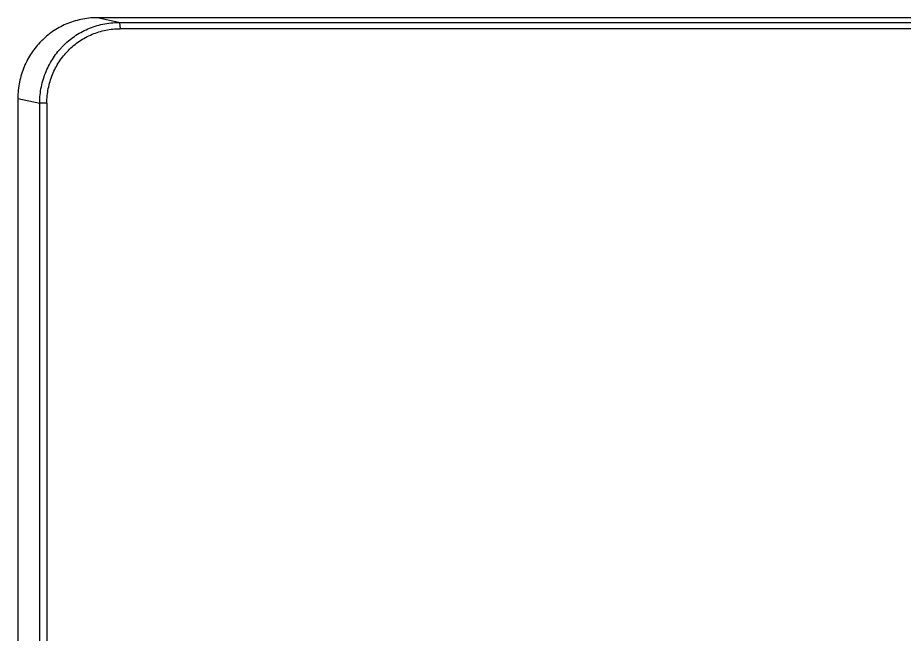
# Model space of a CAD drawing. Header units: millimetres. Extents: x -33000 to 294000, y 0 to 42408.
# Drawn here: x 264075.6 to 264218.2, y 16010.3 to 16109.6 of the extents above; entities that cross this region are included whole.
import ezdxf

# ---------------------------------------------------------------- set-up
doc = ezdxf.new("R2010")
doc.units = ezdxf.units.MM
doc.header["$LTSCALE"] = 50
doc.layers.add('arch', color=8, linetype='Continuous')

# ---------------------------------------------------------------- blocks, each defined once
blk = doc.blocks.new('A$C6CF502EC')
for p, q in [((-361.6, 139.97), (-542.87, 139.97)), ((-539.35, 139.21), (-542.87, 139.97)), ((-539.35, 139.21), (-359.58, 139.21)), ((-359.4, 138.21), (-539.17, 138.21)), ((-555.63, 127), (-555.63, -127)), ((-555.62, 126.99), (-555.62, -126.99)), ((-555.62, 126.99), (-552.1, 126.23)), ((-552.1, -126.23), (-552.1, 126.23)), ((-550.94, 126.23), (-550.94, -126.23))]:
    blk.add_line(p, q)
for points, knots in [([(-542.87, 139.97), (-543.31, 139.97), (-543.75, 139.95), (-544.61, 139.86), (-545.04, 139.79), (-545.88, 139.61), (-546.29, 139.5), (-547.1, 139.25), (-547.49, 139.1), (-548.26, 138.77), (-548.63, 138.58), (-549.35, 138.18), (-549.7, 137.96), (-550.37, 137.5), (-550.69, 137.25), (-551.15, 136.86), (-551.3, 136.73), (-551.52, 136.52), (-551.63, 136.42), (-551.74, 136.32), (-551.81, 136.24), (-551.85, 136.21), (-552.16, 135.89), (-552.43, 135.59), (-552.94, 134.96), (-553.18, 134.63), (-553.64, 133.95), (-553.85, 133.6), (-554.25, 132.86), (-554.43, 132.48), (-554.76, 131.7), (-554.9, 131.3), (-555.15, 130.47), (-555.26, 130.05), (-555.44, 129.2), (-555.5, 128.76), (-555.59, 127.88), (-555.62, 127.44), (-555.62, 126.99)], [0, 0, 0, 0, 0.0625, 0.0625, 0.125, 0.125, 0.1875, 0.1875, 0.25, 0.25, 0.3125, 0.3125, 0.375, 0.375, 0.4375, 0.4375, 0.46875, 0.46875, 0.484375, 0.492187, 0.492187, 0.5, 0.5, 0.5625, 0.5625, 0.625, 0.625, 0.6875, 0.6875, 0.75, 0.75, 0.8125, 0.8125, 0.875, 0.875, 0.9375, 0.9375, 1, 1, 1, 1]), ([(-552.1, 126.23), (-552.1, 126.68), (-552.07, 127.12), (-551.98, 128), (-551.92, 128.44), (-551.74, 129.29), (-551.63, 129.71), (-551.38, 130.54), (-551.23, 130.94), (-550.91, 131.72), (-550.72, 132.1), (-550.33, 132.83), (-550.12, 133.19), (-549.66, 133.87), (-549.42, 134.2), (-549.03, 134.67), (-548.9, 134.83), (-548.7, 135.05), (-548.6, 135.16), (-548.5, 135.27), (-548.43, 135.34), (-548.39, 135.38), (-548.08, 135.7), (-547.79, 135.97), (-547.17, 136.49), (-546.85, 136.74), (-546.18, 137.2), (-545.83, 137.42), (-545.11, 137.82), (-544.74, 138), (-543.97, 138.34), (-543.57, 138.49), (-542.77, 138.74), (-542.36, 138.85), (-541.52, 139.03), (-541.09, 139.1), (-540.23, 139.19), (-539.79, 139.21), (-539.35, 139.21)], [0, 0, 0, 0, 0.0625, 0.0625, 0.125, 0.125, 0.1875, 0.1875, 0.25, 0.25, 0.3125, 0.3125, 0.375, 0.375, 0.4375, 0.4375, 0.46875, 0.46875, 0.484375, 0.492188, 0.492188, 0.5, 0.5, 0.5625, 0.5625, 0.625, 0.625, 0.6875, 0.6875, 0.75, 0.75, 0.8125, 0.8125, 0.875, 0.875, 0.9375, 0.9375, 1, 1, 1, 1]), ([(-539.35, 139.21), (-539.34, 139.21), (-539.33, 139.2), (-539.31, 139.17), (-539.29, 139.15), (-539.27, 139.09), (-539.26, 139.06), (-539.24, 138.99), (-539.23, 138.95), (-539.22, 138.85), (-539.21, 138.8), (-539.2, 138.7), (-539.19, 138.64), (-539.18, 138.52), (-539.18, 138.46), (-539.17, 138.34), (-539.17, 138.28), (-539.17, 138.21)], [0, 0, 0, 0, 0.125, 0.125, 0.25, 0.25, 0.375, 0.375, 0.5, 0.5, 0.625, 0.625, 0.75, 0.75, 0.875, 0.875, 1, 1, 1, 1]), ([(-550.94, 126.23), (-550.94, 126.62), (-550.92, 127.01), (-550.84, 127.79), (-550.79, 128.18), (-550.64, 128.95), (-550.54, 129.33), (-550.32, 130.08), (-550.19, 130.45), (-549.89, 131.18), (-549.73, 131.53), (-549.37, 132.23), (-549.17, 132.56), (-548.74, 133.21), (-548.51, 133.53), (-548.02, 134.14), (-547.76, 134.43), (-547.22, 134.98), (-546.93, 135.25), (-546.34, 135.74), (-546.03, 135.98), (-545.39, 136.41), (-545.06, 136.61), (-544.38, 136.98), (-544.03, 137.15), (-543.32, 137.45), (-542.96, 137.58), (-542.22, 137.81), (-541.84, 137.91), (-541.09, 138.06), (-540.71, 138.12), (-539.94, 138.19), (-539.56, 138.21), (-539.17, 138.21)], [0, 0, 0, 0, 0.0625, 0.0625, 0.125, 0.125, 0.1875, 0.1875, 0.25, 0.25, 0.3125, 0.3125, 0.375, 0.375, 0.4375, 0.4375, 0.5, 0.5, 0.5625, 0.5625, 0.625, 0.625, 0.6875, 0.6875, 0.75, 0.75, 0.8125, 0.8125, 0.875, 0.875, 0.9375, 0.9375, 1, 1, 1, 1]), ([(-550.94, 126.23), (-551, 126.23), (-551.06, 126.23), (-551.19, 126.23), (-551.25, 126.23), (-551.38, 126.23), (-551.44, 126.23), (-551.55, 126.23), (-551.61, 126.23), (-551.72, 126.23), (-551.77, 126.23), (-551.86, 126.23), (-551.9, 126.23), (-551.98, 126.23), (-552.01, 126.23), (-552.06, 126.23), (-552.08, 126.23), (-552.1, 126.23)], [0, 0, 0, 0, 0.125, 0.125, 0.25, 0.25, 0.375, 0.375, 0.5, 0.5, 0.625, 0.625, 0.75, 0.75, 0.875, 0.875, 1, 1, 1, 1])]:
    blk.add_open_spline(points, degree=3, knots=knots)

msp = doc.modelspace()

# ---------------------------------------------------------------- block references
at = {"layer": 'arch', "ltscale": 25}
msp.add_blockref('A$C6CF502EC', (264631.21, 15969.6), dxfattribs=at)

doc.saveas('drawing.dxf')
